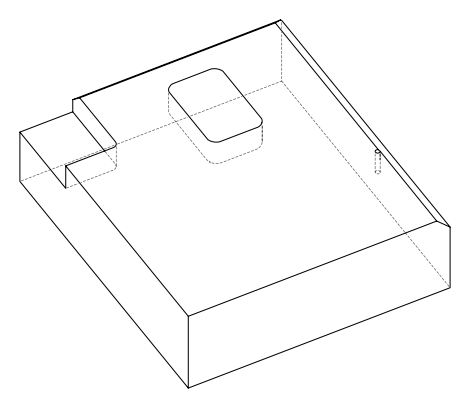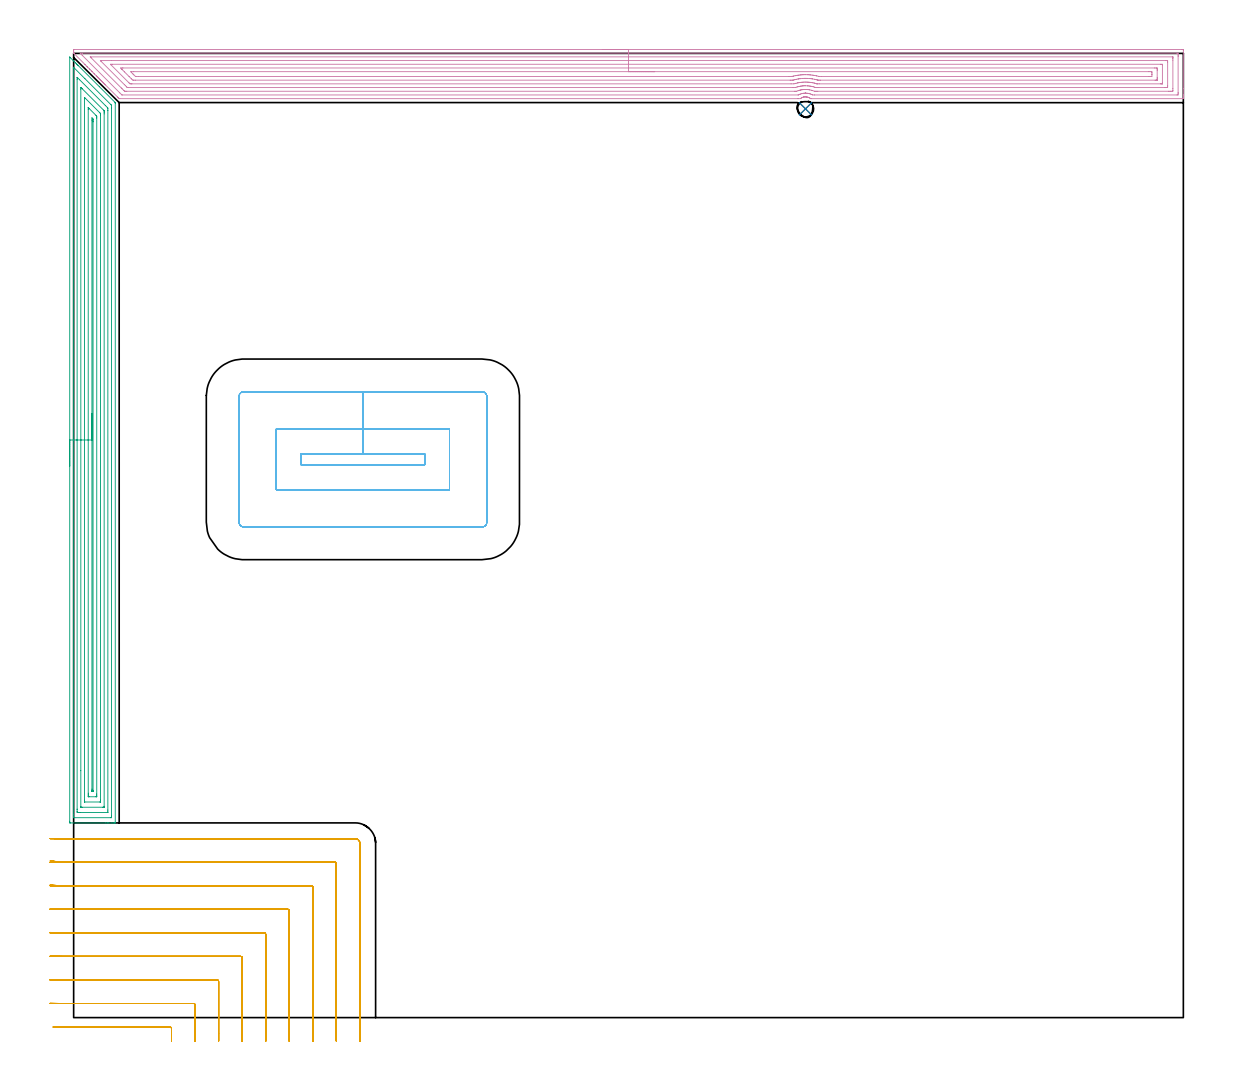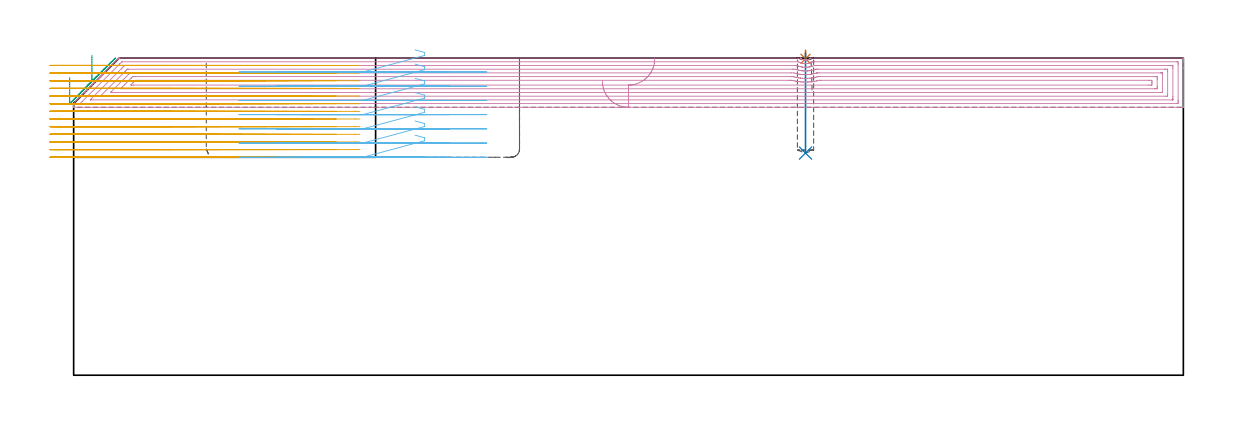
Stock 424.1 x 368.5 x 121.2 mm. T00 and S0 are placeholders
(PLAN: 6 operations, 4 tool changes, 81.3 min)
(1 SPOT_DRILL | STEP1POCKET | NXT0321_9005460120000 | 0.03 min | 1 mm3)
(2 DRILL_BLIND_HOLE_INTO_CENTER | STEP1POCKET | NXT0301_033 | 0.15 min | 1060 mm3)
(3 AREA_MILL | FG_CHAMFER_SURFACE | UGT0205_001 | 16.12 min | 45616 mm3)
(4 AREA_MILL_1 | FG_CHAMFER_SURFACE_1 | UGT0205_001 | 23.64 min | 73030 mm3)
(5 MILL_CORNER_NOTCH_RECTANGULAR | CORNER_NOTCH_RECTANGULAR | NXT0201_011 | Follow Part, ap 3, ae 75% | 32.07 min | 323770 mm3)
(6 MILL_RECTANGULAR_POCKET | POCKET_RECTANGULAR_STRAIGHT | NXT0201_007 | Follow Part, ap 6.25, ae 75% | 9.28 min | 340500 mm3)
(TOOL NXT0321_9005460120000 | NC Spot Drill, 142deg, 12mm, Carbide, Uncoated | D12 PA142 FL30 Z2)
(TOOL NXT0301_033 | Carbide Drill 6.2mm [860.1-0620-031A1-MM 2214] | D6.2 PA140 FL53 Z2)
(TOOL UGT0205_001 | Chamfer Mill 20 x 3 x 45 deg. | D20 FL50 Z2)
(TOOL NXT0201_011 | ENDMILL 12mm [2P460-1200-NA 1630] | D12 FL38 Z6)
(TOOL NXT0201_007 | ENDMILL 25mm [R216.25-25050GCK54P 1620] | D25 R3 FL54 Z5)
(OP 1 SPOT_DRILL)
G17 G21 G94 G90
T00 M6
G54
G17 G0 G90 X279.7 Y347.3 S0 M3
G43 Z131.2 H0
G94 G81 G98 Z120.933 F250. R124.2
G80
M5
M2
(OP 2 DRILL_BLIND_HOLE_INTO_CENTER)
G17 G21 G94 G90
T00 M6
G54
G17 G0 G90 X279.7 Y347.3 S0 M3
G43 Z131.2 H1
G94 G81 G98 Z84.9 F250. R123.2
G80
M5
M2
(OP 3 AREA_MILL)
G17 G21 G94 G90
T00 M6
G54
G17 G0 G90 X-1.5 Y210.75 S1061 M3
G43 Z131.2 H0
Z113.8
G94 G1 Y210.788 Z112.928 F250.
Y210.902 Z112.063
Y211.091 Z111.212
Y211.353 Z110.38
Y211.687 Z109.574
Y212.09 Z108.8
Y212.559 Z108.064
Y213.09 Z107.372
Y213.679 Z106.729
Y214.322 Z106.14
Y215.014 Z105.608
Y215.75 Z105.14
Y216.524 Z104.737
Y217.33 Z104.403
Y218.162 Z104.141
Y219.014 Z103.952
Y219.878 Z103.838
Y220.75 Z103.8
X-1.499 Y367.069 Z103.799
X-1.494 Y367.083 Z103.803
X-1.472 Y367.069 Z103.826
X-1.35 Y366.95 Z103.949
X-0.165 Y365.765 Z105.135
X0.191 Y365.411 Z105.487
X0.662 Y364.938 Z105.962
X0.916 Y364.685 Z106.214
X1.067 Y364.535 Z106.362
X1.212 Y364.389 Z106.51
X1.363 Y364.238 Z106.661
X1.505 Y364.097 Z106.801
X1.641 Y363.96 Z106.939
X1.81 Y363.791 Z107.108
X9.828 Y355.772 Z115.127
X15.758 Y349.841 Z121.057
X15.896 Y349.695 Z121.189
X15.9 Y349.487 Z121.2
Y74.58
X15.898 Y74.41 Z121.189
X15.751 Y74.403 Z121.043
X15.596 Y74.4 Z120.896
X15.353 Z120.653
X14.647 Z119.942
X13.418 Z118.715
X12.895 Z118.189
X12.28 Z117.575
X-1.123 Z104.174
X-1.388 Y74.404 Z103.909
X-1.492 Y74.41 Z103.806
X-1.499 Y74.517 Z103.799
X-1.5 Y75.027 Z103.8
Y220.75
X-0.086 Z105.214
X-0.085 Y362.732 Z105.215
X-0.083 Y362.897 Z105.217
X-0.079 Y363.125 Z105.221
X-0.075 Y363.214 Z105.225
X-0.019 Y363.16 Z105.281
X0.252 Y362.897 Z105.552
X4.303 Y358.847 Z109.603
X14.16 Y348.989 Z119.46
X14.357 Y348.79 Z119.657
X14.454 Y348.687 Z119.754
X14.476 Y348.662 Z119.776
X14.479 Y348.64 Z119.779
X14.482 Y348.593 Z119.782
X14.485 Y347.864 Z119.785
X14.486 Y347.699 Z119.786
X14.485 Y76.98 Z119.785
X14.484 Y76.815 Z119.784
X14.48 Y76.451 Z119.78
X14.479 Y76.414 Z119.779
X14.421 Y76.409 Z119.721
X14.313 Y76.404 Z119.613
X14.177 Y76.401 Z119.477
X0.159 Z105.459
X-0.022 Y76.406 Z105.278
X-0.055 Y76.41 Z105.245
X-0.079 Y76.417 Z105.221
X-0.08 Y76.458 Z105.22
X-0.084 Y76.649 Z105.216
X-0.085 Y76.815 Z105.215
X-0.086 Y77.545 Z105.214
Y220.75
X1.328 Z106.628
X1.329 Y358.607 Z106.629
X1.334 Y359.321 Z106.634
X1.335 Y359.338 Z106.635
X1.37 Y359.321 Z106.67
X1.505 Y359.191 Z106.805
X2.274 Y358.427 Z107.574
X12.108 Y348.593 Z117.408
X12.895 Y347.801 Z118.195
X12.992 Y347.699 Z118.292
X13.064 Y347.604 Z118.364
X13.067 Y347.523 Z118.367
X13.071 Y346.805 Z118.371
Y346.625
Y79.317
X13.068 Y78.603 Z118.368
X13.065 Y78.429 Z118.365
X13.063 Y78.41 Z118.363
X13.044 Y78.407 Z118.344
X12.994 Y78.403 Z118.294
X12.895 Y78.401 Z118.195
X2.381 Y78.4 Z107.681
X1.701 Y78.404 Z107.001
X1.505 Y78.41 Z106.805
X1.335 Y78.432 Z106.635
X1.332 Y78.603 Z106.632
X1.33 Y78.782 Z106.63
X1.329 Y79.497 Z106.629
X1.328 Y79.678 Z106.628
Y220.75
X2.743 Z108.043
Y354.851
X2.745 Y355.374 Z108.045
X2.747 Y355.45 Z108.047
X2.748 Y355.48 Z108.048
X2.856 Y355.383 Z108.156
X3.118 Y355.129 Z108.418
X3.257 Y354.993 Z108.557
X11.445 Y346.805 Z116.745
X11.549 Y346.696 Z116.849
X11.63 Y346.609 Z116.93
X11.65 Y346.571 Z116.95
X11.652 Y346.541 Z116.952
X11.656 Y346.281 Z116.956
X11.657 Y345.911 Z116.957
Y345.386
Y80.761
X11.655 Y80.585 Z116.955
X11.652 Y80.446 Z116.952
X11.65 Y80.41 Z116.95
X11.63 Y80.407 Z116.93
X11.576 Y80.404 Z116.876
X11.143 Y80.4 Z116.443
X3.257 Z108.557
X2.825 Y80.404 Z108.125
X2.773 Y80.407 Z108.073
X2.752 Y80.41 Z108.052
X2.749 Y80.424 Z108.049
X2.745 Y80.488 Z108.045
X2.744 Y80.548 Z108.044
X2.743 Y94.36 Z108.043
Y220.75
X4.157 Z109.457
X4.158 Y351.473 Z109.458
X4.159 Y351.572 Z109.459
X4.162 Y351.62 Z109.462
X4.163 Y351.627 Z109.463
X4.177 Y351.615 Z109.477
X4.284 Y351.513 Z109.584
X4.527 Y351.275 Z109.827
X9.891 Y345.911 Z115.191
X10.062 Y345.737 Z115.362
X10.198 Y345.594 Z115.498
X10.236 Y345.552 Z115.536
X10.238 Y345.529 Z115.538
X10.24 Y345.476 Z115.54
X10.243 Y345.041 Z115.543
Y83.073
X10.239 Y82.638 Z115.539
X10.236 Y82.423 Z115.536
X10.23 Y82.41 Z115.53
X10.202 Y82.406 Z115.502
X10.144 Y82.402 Z115.444
X10.05 Y82.4 Z115.35
X4.272 Y82.401 Z109.572
X4.219 Y82.402 Z109.519
X4.182 Y82.406 Z109.482
X4.165 Y82.41 Z109.465
X4.163 Y82.426 Z109.463
X4.16 Y82.633 Z109.46
X4.157 Y83.049 Z109.457
Y220.75
X5.571 Z110.871
Y347.126
X5.573 Y347.699 Z110.873
X5.574 Y347.759 Z110.874
X5.575 Z110.875
X5.585 Y347.755 Z110.885
X5.65 Y347.699 Z110.95
X5.886 Y347.466 Z111.186
X8.514 Y344.838 Z113.814
X8.689 Y344.66 Z113.989
X8.776 Y344.568 Z114.076
X8.817 Y344.524 Z114.117
X8.822 Y344.443 Z114.122
X8.826 Y344.123 Z114.126
X8.828 Y343.802 Z114.128
X8.829 Y85.434 Z114.129
X8.828 Y84.861 Z114.128
X8.826 Y84.544 Z114.126
X8.822 Y84.435 Z114.122
X8.819 Y84.409 Z114.119
X8.796 Y84.407 Z114.096
X8.74 Y84.404 Z114.04
X8.514 Y84.401 Z113.814
X5.886 Z111.186
X5.735 Y84.403 Z111.035
X5.615 Y84.407 Z110.915
X5.583 Y84.41 Z110.883
X5.578 Y84.45 Z110.878
X5.576 Y84.54 Z110.876
X5.572 Y84.861 Z110.872
X5.571 Y85.182 Z110.871
Y85.755
Y220.75
X6.985 Z112.285
Y343.001
X6.992 Y343.888 Z112.292
X7.209 Y343.681 Z112.509
X7.408 Y343.464 Z112.708
X7.411 Y343.229 Z112.711
X7.413 Y343.001 Z112.713
X7.414 Y342.563 Z112.714
X7.415 Y342.335 Z112.715
X7.414 Y86.878 Z112.714
X7.413 Y86.649 Z112.713
X7.409 Y86.431 Z112.709
X7.408 Y86.412 Z112.708
X7.394 Y86.408 Z112.694
X7.363 Y86.403 Z112.663
X7.322 Y86.401 Z112.622
X7.004 Y86.403 Z112.304
X6.996 Y86.409 Z112.296
X6.992 Y86.414 Z112.292
X6.988 Y86.649 Z112.288
X6.986 Y86.877 Z112.286
X6.985 Y87.315 Z112.285
Y220.75
Y221.622 Z112.323
Y222.487 Z112.437
Y223.338 Z112.626
Y224.17 Z112.888
Y224.976 Z113.222
Y225.75 Z113.625
Y226.486 Z114.094
Y227.178 Z114.625
Y227.821 Z115.214
Y228.41 Z115.857
Y228.942 Z116.55
Y229.41 Z117.285
Y229.813 Z118.059
Y230.147 Z118.865
Y230.409 Z119.697
Y230.598 Z120.549
Y230.712 Z121.414
Y230.75 Z122.285
G0 Z131.2
M5
M2
(OP 4 AREA_MILL_1)
G17 G21 G94 G90
T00 M6
G54
G17 G0 G90 X202.05 Y370. S1061 M3
G43 Z131.2 H0
Z112.4
G94 G1 X202.088 Z111.528 F250.
X202.202 Z110.664
X202.391 Z109.812
X202.653 Z108.98
X202.987 Z108.174
X203.39 Z107.4
X203.858 Z106.664
X204.39 Z105.972
X204.979 Z105.329
X205.622 Z104.74
X206.314 Z104.209
X207.05 Z103.74
X207.824 Z103.337
X208.63 Z103.003
X209.462 Z102.741
X210.314 Z102.552
X211.178 Z102.438
X212.05 Z102.4
X423.473
X423.837 Y369.996 Z102.402
X424.09 Y369.992 Z102.406
X424.1 Y369.736 Z102.662
Y355.012 Z117.383
Y352.617 Z119.778
Y351.904 Z120.496
Y351.625 Z120.774
X424.093 Y351.233 Z121.158
X424.09 Y351.203 Z121.188
X423.92 Y351.2 Z121.2
X281.779
X281.667 Y351.204 Z121.189
X281.613 Y351.237 Z121.159
X281.504 Y351.316 Z121.082
X281.302 Y351.45 Z120.95
X281.087 Y351.567 Z120.833
X280.867 Y351.666 Z120.733
X280.64 Y351.748 Z120.651
X280.408 Y351.811 Z120.584
X280.186 Y351.857 Z120.542
X280.113 Y351.866 Z120.533
X279.992 Y351.879 Z120.516
X279.964 Y351.882 Z120.514
X279.739 Y351.894 Z120.504
X279.545 Y351.888 Z120.508
X279.527 Z120.51
X279.514 Z120.509
X279.287 Y351.865 Z120.532
X279.062 Y351.825 Z120.571
X278.949 Y351.796 Z120.598
X278.863 Y351.777 Z120.621
X278.84 Y351.771 Z120.627
X278.714 Y351.73 Z120.669
X278.651 Y351.708 Z120.689
X278.621 Y351.699 Z120.7
X278.386 Y351.599 Z120.8
X278.158 Y351.481 Z120.919
X277.94 Y351.345 Z121.055
X277.777 Y351.229 Z121.171
X277.757 Y351.217 Z121.183
X277.736 Y351.207 Z121.193
X276.863 Y351.2 Z121.2
X17.612
X17.405 Y351.203 Z121.189
X17.324 Y351.274 Z121.123
X17.157 Y351.443 Z120.956
X17.125 Y351.475 Z120.925
X16.868 Y351.73 Z120.666
X16.805 Y351.793 Z120.603
X12.138 Y356.46 Z115.936
X12.032 Y356.568 Z115.832
X11.95 Y356.65 Z115.75
X11.842 Y356.756 Z115.64
X11.739 Y356.861 Z115.538
X11.652 Y356.948 Z115.452
X11.546 Y357.052 Z115.344
X11.445 Y357.155 Z115.245
X11.354 Y357.245 Z115.154
X11.251 Y357.347 Z115.049
X11.152 Y357.448 Z114.952
X11.056 Y357.543 Z114.856
X10.955 Y357.643 Z114.753
X10.858 Y357.741 Z114.658
X10.758 Y357.841 Z114.558
X10.659 Y357.939 Z114.457
X10.565 Y358.035 Z114.365
X10.46 Y358.139 Z114.26
X10.364 Y358.235 Z114.162
X10.271 Y358.328 Z114.071
X10.162 Y358.437 Z113.962
X10.068 Y358.53 Z113.866
X9.978 Y358.622 Z113.778
X9.864 Y358.735 Z113.664
X9.772 Y358.826 Z113.57
X9.685 Y358.915 Z113.484
X9.566 Y359.033 Z113.366
X9.477 Y359.122 Z113.275
X9.391 Y359.208 Z113.191
X9.268 Y359.331 Z113.068
X9.181 Y359.417 Z112.979
X9.098 Y359.502 Z112.897
X8.97 Y359.629 Z112.77
X8.885 Y359.713 Z112.683
X8.644 Y359.955 Z112.444
X7.998 Y360.6 Z111.796
X7.778 Y360.822 Z111.578
X7.111 Y361.487 Z110.909
X6.911 Y361.689 Z110.711
X6.884 Y361.715 Z110.684
X6.224 Y362.374 Z110.023
X6.044 Y362.556 Z109.844
X5.99 Y362.609 Z109.791
X5.337 Y363.261 Z109.136
X5.177 Y363.423 Z108.977
X5.096 Y363.503 Z108.897
X4.45 Y364.148 Z108.249
X4.31 Y364.29 Z108.11
X0.18 Y368.42 Z103.979
X0.022 Y368.583 Z103.816
X0.01 Y368.599 Z103.801
X0. Y369.296 Z103.103
Y369.645 Z102.755
X0.01 Y369.992 Z102.405
X0.09 Y370. Z102.4
X212.05
Y368.586 Z103.814
X421.683
X422.09 Y368.583 Z103.817
X422.097 Y368.175 Z104.225
X422.099 Y367.696 Z104.704
X422.1 Y367.285 Z105.115
X422.099 Y353.504 Z118.896
X422.098 Y353.095 Z119.305
X422.09 Y352.617 Z119.783
X421.688 Y352.614 Z119.786
X283.123
X282.454 Y352.617 Z119.783
X282.226 Y352.725 Z119.675
X282.023 Y352.818 Z119.582
X281.585 Y352.987 Z119.413
X281.333 Y353.068 Z119.332
X281.061 Y353.143 Z119.257
X280.734 Y353.211 Z119.189
X280.439 Y353.255 Z119.145
X280.095 Y353.288 Z119.112
X279.743 Y353.306 Z119.094
X279.693 Y353.308 Z119.092
X279.644 Y353.307 Z119.093
X279.594 Y353.306 Z119.094
X279.545 Y353.303 Z119.097
X279.208 Y353.28 Z119.12
X278.906 Y353.25 Z119.15
X278.828 Y353.24 Z119.16
X278.744 Y353.226 Z119.174
X278.651 Y353.206 Z119.194
X278.167 Y353.096 Z119.304
X277.757 Y352.967 Z119.433
X277.504 Y352.867 Z119.533
X276.948 Y352.617 Z119.783
X276.863 Y352.614 Z119.786
X18.508
X18.445 Y352.617 Z119.783
X17.612 Y353.438 Z118.962
X17.546 Y353.504 Z118.896
X3.309 Y367.741 Z104.659
X2.478 Y368.583 Z103.817
X3.306 Y368.586 Z103.814
X212.05
Y367.171 Z105.229
X419.897
X420.019 Y367.169 Z105.231
X420.062 Y367.167 Z105.233
X420.081 Y367.165 Z105.235
X420.09 Y367.143 Z105.257
X420.095 Y367.01 Z105.39
X420.098 Y366.809 Z105.591
X420.1 Y366.608 Z105.792
Y365.922 Z106.478
Y355.077 Z117.323
X420.095 Y354.391 Z118.009
X420.091 Y354.199 Z118.201
X420.071 Y354.035 Z118.365
X419.897 Y354.033 Z118.367
X419.367 Y354.03 Z118.37
X419.004 Y354.029 Z118.371
X418.475 Y354.028 Z118.372
X284.379 Y354.029 Z118.371
X284.014
X283.482 Y354.032 Z118.368
X283.12 Y354.036 Z118.364
X282.3 Y354.317 Z118.083
X282.226 Y354.341 Z118.059
X282.058 Y354.391 Z118.009
X281.333 Y354.56 Z117.84
X281.123 Y354.598 Z117.802
X280.749 Y354.652 Z117.748
X280.439 Y354.683 Z117.717
X280.123 Y354.704 Z117.696
X279.545 Y354.713 Z117.687
X279.233 Y354.7 Z117.7
X278.651 Y354.65 Z117.75
X278.419 Y354.62 Z117.78
X278.114 Y354.567 Z117.833
X277.757 Y354.492 Z117.908
X277.674 Y354.473 Z117.927
X277.349 Y354.391 Z118.009
X276.981 Y354.274 Z118.126
X276.863 Y354.233 Z118.167
X276.328 Y354.034 Z118.366
X275.969 Y354.032 Z118.368
X275.439 Y354.029 Z118.371
X20.294
X19.763 Y354.03 Z118.37
X19.583 Y354.033 Z118.367
X19.496 Y354.035 Z118.365
X19.4 Y354.11 Z118.29
X19.113 Y354.391 Z118.009
X18.506 Y354.993 Z117.407
X18.221 Y355.278 Z117.122
X6.69 Y366.809 Z105.591
X6.501 Y367.002 Z105.398
X6.378 Y367.13 Z105.27
X6.345 Y367.167 Z105.233
X6.355 Y367.168 Z105.232
X6.398 Y367.17 Z105.231
X6.52 Y367.171 Z105.229
X212.05
Y365.757 Z106.643
X417.382
X417.993 Y365.752 Z106.648
X418.059 Y365.75 Z106.65
X418.09 Y365.742 Z106.658
X418.092 Y365.692 Z106.708
X418.096 Y365.477 Z106.923
X418.1 Y365.045 Z107.355
Y356.174 Z116.226
X418.096 Y355.726 Z116.674
X418.092 Y355.507 Z116.893
X418.09 Y355.457 Z116.943
X418.046 Y355.45 Z116.95
X417.939 Y355.447 Z116.953
X417.216 Y355.443 Z116.957
X417.049
X284.742
X284.014 Y355.444 Z116.956
X283.846 Y355.445 Z116.955
X283.667 Y355.45 Z116.95
X283.573 Y355.457 Z116.943
X283.463 Y355.492 Z116.908
X283.12 Y355.601 Z116.799
X282.66 Y355.735 Z116.665
X282.226 Y355.84 Z116.56
X281.898 Y355.916 Z116.484
X281.512 Y355.987 Z116.413
X281.333 Y356.012 Z116.388
X280.933 Y356.061 Z116.339
X280.501 Y356.103 Z116.297
X280.439 Y356.106 Z116.294
X279.577 Y356.133 Z116.267
X279.545 Y356.132 Z116.268
X279.122 Y356.112 Z116.288
X278.73 Y356.086 Z116.314
X278.651 Y356.079 Z116.321
X278.266 Y356.038 Z116.362
X277.931 Y355.992 Z116.408
X277.757 Y355.961 Z116.439
X277.186 Y355.843 Z116.557
X276.863 Y355.766 Z116.634
X276.477 Y355.66 Z116.74
X275.969 Y355.502 Z116.898
X275.797 Y355.448 Z116.952
X275.075 Y355.444 Z116.956
X274.908 Y355.443 Z116.957
X21.021
X20.658 Y355.445 Z116.955
X20.567 Y355.447 Z116.953
X20.526 Y355.449 Z116.951
X20.473 Y355.487 Z116.913
X20.294 Y355.659 Z116.741
X19.784 Y356.165 Z116.235
X19.4 Y356.549 Z115.851
X10.46 Y365.488 Z106.912
X10.26 Y365.692 Z106.708
X10.223 Y365.734 Z106.666
X10.211 Y365.749 Z106.651
X10.214 Y365.751 Z106.649
X10.26 Y365.753 Z106.647
X10.46 Y365.756 Z106.644
X14.49 Y365.757 Z106.643
X212.05
Y364.343 Z108.057
X415.428 Y364.342 Z108.058
X415.624 Y364.341 Z108.059
X416.016 Y364.336 Z108.064
X416.091 Y364.329 Z108.071
X416.094 Y364.302 Z108.098
X416.097 Y364.243 Z108.157
X416.099 Y364.148 Z108.252
X416.1 Y357.272 Z115.128
X416.097 Y357.052 Z115.348
X416.092 Y356.886 Z115.514
X416.091 Y356.87 Z115.53
X416.055 Y356.864 Z115.536
X415.951 Y356.86 Z115.54
X415.821 Y356.858 Z115.542
X415.624 Y356.857 Z115.543
X415.428
X284.908
X284.209 Y356.858 Z115.542
X284.113 Y356.861 Z115.539
X284.066 Y356.864 Z115.536
X284.014 Y356.877 Z115.523
X283.404 Y357.052 Z115.348
X283.12 Y357.124 Z115.276
X283.024 Y357.147 Z115.253
X282.568 Y357.249 Z115.151
X282.226 Y357.316 Z115.084
X281.903 Y357.372 Z115.028
X281.333 Y357.448 Z114.952
X280.891 Y357.49 Z114.91
X280.439 Y357.518 Z114.882
X279.953 Y357.533 Z114.867
X279.545 Y357.542 Z114.858
X279.067 Y357.526 Z114.874
X278.651 Y357.498 Z114.902
X278.237 Y357.462 Z114.938
X277.757 Y357.409 Z114.991
X277.443 Y357.363 Z115.037
X276.863 Y357.251 Z115.149
X276.697 Y357.216 Z115.184
X275.994 Y357.052 Z115.348
X275.974 Y357.046 Z115.354
X275.265 Y356.863 Z115.537
X274.181 Y356.857 Z115.543
X22.278 Y356.858 Z115.542
X22.082 Y356.86 Z115.54
X21.886 Y356.864 Z115.536
X21.534 Y356.876 Z115.524
X21.351 Y357.052 Z115.348
X21.188 Y357.211 Z115.189
X14.251 Y364.148 Z108.252
X14.156 Y364.246 Z108.154
X14.1 Y364.306 Z108.094
X14.078 Y364.331 Z108.069
X14.145 Y364.336 Z108.064
X14.537 Y364.341 Z108.059
X14.734 Y364.343 Z108.057
X212.05
Y362.929 Z109.471
X413.081 Y362.928 Z109.472
X413.64 Y362.925 Z109.475
X413.982 Y362.922 Z109.478
X414.09 Y362.91 Z109.49
X414.096 Y362.808 Z109.592
X414.099 Y362.374 Z110.026
X414.1 Y361.917 Z110.483
Y359.256 Z113.144
X414.099 Y358.826 Z113.574
X414.097 Y358.372 Z114.028
X414.09 Y358.305 Z114.095
X414.085 Y358.278 Z114.122
X414.058 Y358.276 Z114.124
X413.919 Y358.274 Z114.126
X413.64 Y358.272 Z114.128
X413.305 Y358.271 Z114.129
X285.467 Y358.272 Z114.128
X284.908 Y358.275 Z114.125
X284.566 Y358.278 Z114.122
X284.425 Y358.293 Z114.107
X284.263 Y358.334 Z114.066
X284.014 Y358.396 Z114.004
X283.403 Y358.546 Z113.854
X283.12 Y358.608 Z113.792
X282.288 Y358.765 Z113.635
X282.226 Y358.774 Z113.626
X281.841 Y358.826 Z113.574
X281.333 Y358.88 Z113.52
X281.273 Y358.885 Z113.515
X280.439 Y358.936 Z113.464
X280.323 Y358.941 Z113.459
X279.545 Y358.956 Z113.444
X279.415 Y358.954 Z113.446
X278.651 Y358.922 Z113.478
X278.56 Y358.916 Z113.484
X277.757 Y358.847 Z113.553
X277.737 Y358.845 Z113.555
X277.564 Y358.826 Z113.574
X276.953 Y358.736 Z113.664
X276.863 Y358.72 Z113.68
X276.208 Y358.588 Z113.812
X275.969 Y358.535 Z113.865
X275.484 Y358.419 Z113.981
X275.075 Y358.32 Z114.08
X274.905 Y358.279 Z114.121
X274.735 Y358.276 Z114.124
X274.181 Y358.272 Z114.128
X273.846 Y358.271 Z114.129
X23.534 Y358.272 Z114.128
X22.976 Y358.275 Z114.125
X22.634 Y358.278 Z114.122
X22.082 Y358.77 Z113.63
X22.024 Y358.826 Z113.574
X21.188 Y359.66 Z112.74
X19.4 Y361.447 Z110.953
X18.506 Y362.342 Z110.058
X18.475 Y362.374 Z110.026
X17.954 Y362.922 Z109.478
X18.506 Y362.926 Z109.474
X18.842 Y362.928 Z109.472
X212.05 Y362.929 Z109.471
Y361.515 Z110.885
X410.93
X411.826 Y361.513 Z110.887
X411.852 Y361.511 Z110.889
X412.09 Y361.487 Z110.913
X412.096 Y361.244 Z111.156
X412.099 Y360.6 Z111.8
X412.098 Y360.355 Z112.045
X412.09 Y359.713 Z112.687
X411.876 Y359.689 Z112.711
X411.852 Y359.687 Z112.713
X410.986 Y359.685 Z112.715
X285.83
X284.933 Y359.688 Z112.712
X284.908 Y359.691 Z112.709
X284.771 Y359.713 Z112.687
X284.014 Y359.892 Z112.508
X283.781 Y359.945 Z112.455
X283.12 Y360.069 Z112.331
X282.683 Y360.146 Z112.254
X282.226 Y360.207 Z112.193
X281.666 Y360.269 Z112.131
X281.333 Y360.297 Z112.103
X280.703 Y360.338 Z112.062
X280.439 Y360.349 Z112.051
X279.779 Y360.367 Z112.033
X279.545 Y360.37 Z112.03
X278.904 Y360.348 Z112.052
X278.651 Y360.336 Z112.064
X278.065 Y360.294 Z112.106
X277.757 Y360.267 Z112.133
X277.25 Y360.216 Z112.184
X276.863 Y360.163 Z112.237
X276.467 Y360.106 Z112.294
X275.969 Y360.01 Z112.39
X275.72 Y359.96 Z112.44
X275.075 Y359.817 Z112.583
X274.989 Y359.798 Z112.602
X274.623 Y359.713 Z112.687
X274.207 Y359.687 Z112.713
X274.181 Y359.686 Z112.714
X273.315 Y359.685 Z112.715
X24.792
X23.896 Y359.687 Z112.713
X23.87 Y359.688 Z112.712
X23.596 Y359.713 Z112.687
X22.976 Y360.323 Z112.077
X22.698 Y360.6 Z111.8
X22.082 Y361.219 Z111.181
X21.822 Y361.487 Z110.913
X22.057 Y361.512 Z110.888
X22.082 Y361.513 Z110.887
X22.948 Y361.515 Z110.885
X212.05
X212.922 Z110.923
X213.786 Z111.037
X214.638 Z111.226
X215.47 Z111.488
X216.276 Z111.822
X217.05 Z112.225
X217.786 Z112.694
X218.478 Z113.225
X219.121 Z113.814
X219.71 Z114.457
X220.242 Z115.15
X220.71 Z115.885
X221.113 Z116.659
X221.447 Z117.465
X221.709 Z118.297
X221.898 Z119.149
X222.012 Z120.014
X222.05 Z120.885
G0 Z131.2
M5
M2
(OP 5 MILL_CORNER_NOTCH_RECTANGULAR)
G17 G21 G94 G90
T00 M6
G54
G17 G0 G90 X37.4 Y-9. S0 M3
G43 Z131.322 H1
Z118.397
G94 G1 Y-6. F250.
Y-4.194 F500.
G3 X36.806 Y-3.6 R0.6
G1 X-4.472
X-4.801 Y-3.599
X-7.801 Y-3.586 F250.
G0 Z131.322
X46.4 Y-9.
Z118.397
G1 Y-6.
Y4.805 F500.
G3 X45.805 Y5.4 R0.6
G1 X-4.472
G2 X-6. Y5.419 R63.
G1 X-8.999 Y5.491 F250.
G0 Z131.322
X55.4 Y-9.
Z118.397
G1 Y-6.
Y13.805 F500.
G3 X54.805 Y14.4 R0.6
G1 X-4.472
G2 X-6. Y14.422 R54.
G1 X-8.999 Y14.507 F250.
G0 Z131.322
X64.4 Y-9.
Z118.397
G1 Y-6.
Y22.805 F500.
G3 X63.805 Y23.4 R0.6
G1 X-4.472
G2 X-6. Y23.426 R45.
G1 X-8.998 Y23.528 F250.
G0 Z131.322
X73.4 Y-9.
Z118.397
G1 Y-6.
Y31.804 F500.
G3 X72.805 Y32.4 R0.6
G1 X-4.472
G2 X-6. Y32.432 R36.
G1 X-8.997 Y32.56 F250.
G0 Z131.322
X82.4 Y-9.
Z118.397
G1 Y-6.
Y40.804 F500.
G3 X81.804 Y41.4 R0.6
G1 X-4.472
G2 X-6. Y41.443 R27.
G1 X-8.995 Y41.613 F250.
G0 Z131.322
X91.4 Y-9.
Z118.397
G1 Y-6.
Y49.804 F500.
G3 X90.804 Y50.4 R0.6
G1 X-4.472
G2 X-6. Y50.465 R18.
G1 X-8.989 Y50.72 F250.
G0 Z131.322
X100.4 Y-9.
Z118.397
G1 Y-6.
Y58.804 F500.
G3 X99.804 Y59.4 R0.6
G1 X-4.472
G2 X-6. Y59.531 R9.
G1 X-8.956 Y60.04 F250.
G0 Z131.322
X109.4 Y-9.
Z118.397
G1 Y-6.
Y66.6 F500.
G3 X107.6 Y68.4 R1.8
G1 X-4.472
X-7.472 F250.
G0 Z131.322
X37.4 Y-9.
Z115.472
G1 Y-6.
Y-4.194 F500.
G3 X36.806 Y-3.6 R0.6
G1 X-4.472
X-4.801 Y-3.599
X-7.801 Y-3.586 F250.
G0 Z131.322
X46.4 Y-9.
Z115.472
G1 Y-6.
Y4.805 F500.
G3 X45.805 Y5.4 R0.6
G1 X-4.472
G2 X-6. Y5.419 R63.
G1 X-8.999 Y5.491 F250.
G0 Z131.322
X55.4 Y-9.
Z115.472
G1 Y-6.
Y13.805 F500.
G3 X54.805 Y14.4 R0.6
G1 X-4.472
G2 X-6. Y14.422 R54.
G1 X-8.999 Y14.507 F250.
G0 Z131.322
X64.4 Y-9.
Z115.472
G1 Y-6.
Y22.805 F500.
G3 X63.805 Y23.4 R0.6
G1 X-4.472
G2 X-6. Y23.426 R45.
G1 X-8.998 Y23.528 F250.
G0 Z131.322
X73.4 Y-9.
Z115.472
G1 Y-6.
Y31.804 F500.
G3 X72.805 Y32.4 R0.6
G1 X-4.472
G2 X-6. Y32.432 R36.
G1 X-8.997 Y32.56 F250.
G0 Z131.322
X82.4 Y-9.
Z115.472
G1 Y-6.
Y40.804 F500.
G3 X81.804 Y41.4 R0.6
G1 X-4.472
G2 X-6. Y41.443 R27.
G1 X-8.995 Y41.613 F250.
G0 Z131.322
X91.4 Y-9.
Z115.472
G1 Y-6.
Y49.804 F500.
G3 X90.804 Y50.4 R0.6
G1 X-4.472
G2 X-6. Y50.465 R18.
G1 X-8.989 Y50.72 F250.
G0 Z131.322
X100.4 Y-9.
Z115.472
G1 Y-6.
Y58.804 F500.
G3 X99.804 Y59.4 R0.6
G1 X-4.472
G2 X-6. Y59.531 R9.
G1 X-8.956 Y60.04 F250.
G0 Z131.322
X109.4 Y-9.
Z115.472
G1 Y-6.
Y66.6 F500.
G3 X107.6 Y68.4 R1.8
G1 X-4.472
X-7.472 F250.
G0 Z131.322
X37.4 Y-9.
Z112.547
G1 Y-6.
Y-4.194 F500.
G3 X36.806 Y-3.6 R0.6
G1 X-4.541
X-4.8
X-7.8 Y-3.589 F250.
G0 Z131.322
X46.4 Y-9.
Z112.547
G1 Y-6.
Y4.805 F500.
G3 X45.805 Y5.4 R0.6
G1 X-4.541
G2 X-6. Y5.417 R63.
G1 X-8.999 Y5.486 F250.
G0 Z131.322
X55.4 Y-9.
Z112.547
G1 Y-6.
Y13.805 F500.
G3 X54.805 Y14.4 R0.6
G1 X-4.541
G2 X-6. Y14.42 R54.
G1 X-8.999 Y14.501 F250.
G0 Z131.322
X64.4 Y-9.
Z112.547
G1 Y-6.
Y22.805 F500.
G3 X63.805 Y23.4 R0.6
G1 X-4.541
G2 X-6. Y23.424 R45.
G1 X-8.998 Y23.521 F250.
G0 Z131.322
X73.4 Y-9.
Z112.547
G1 Y-6.
Y31.804 F500.
G3 X72.804 Y32.4 R0.6
G1 X-4.541
G2 X-6. Y32.43 R36.
G1 X-8.998 Y32.551 F250.
G0 Z131.322
X82.4 Y-9.
Z112.547
G1 Y-6.
Y40.804 F500.
G3 X81.804 Y41.4 R0.6
G1 X-4.541
G2 X-6. Y41.439 R27.
G1 X-8.996 Y41.602 F250.
G0 Z131.322
X91.4 Y-9.
Z112.547
G1 Y-6.
Y49.804 F500.
G3 X90.804 Y50.4 R0.6
G1 X-4.541
G2 X-6. Y50.459 R18.
G1 X-8.99 Y50.702 F250.
G0 Z131.322
X100.4 Y-9.
Z112.547
G1 Y-6.
Y58.804 F500.
G3 X99.804 Y59.4 R0.6
G1 X-4.541
G2 X-6. Y59.519 R9.
G1 X-8.96 Y60.006 F250.
G0 Z131.322
X109.4 Y-9.
Z112.547
G1 Y-6.
Y66.6 F500.
G3 X107.6 Y68.4 R1.8
G1 X-4.541
X-7.541 F250.
G0 Z131.322
X37.4 Y-9.
Z109.623
G1 Y-6.
Y-4.194 F500.
G3 X36.806 Y-3.6 R0.6
G1 X-4.8
X-7.8 F250.
G0 Z131.322
X46.4 Y-9.
Z109.623
G1 Y-6.
Y4.805 F500.
G3 X45.805 Y5.4 R0.6
G1 X-5.881
X-6.
X-9. Y5.406 F250.
G0 Z131.322
X55.4 Y-9.
Z109.623
G1 Y-6.
Y13.805 F500.
G3 X54.805 Y14.4 R0.6
G1 X-5.881
X-6.
X-9. Y14.407 F250.
G0 Z131.322
X64.4 Y-9.
Z109.623
G1 Y-6.
Y22.805 F500.
G3 X63.805 Y23.4 R0.6
G1 X-5.881
X-6.
X-9. Y23.408 F250.
G0 Z131.322
X73.4 Y-9.
Z109.623
G1 Y-6.
Y31.804 F500.
G3 X72.804 Y32.4 R0.6
G1 X-5.881
X-6.
X-9. Y32.41 F250.
G0 Z131.322
X82.4 Y-9.
Z109.623
G1 Y-6.
Y40.804 F500.
G3 X81.804 Y41.4 R0.6
G1 X-5.881
X-6.
X-9. Y41.414 F250.
G0 Z131.322
X91.4 Y-9.
Z109.623
G1 Y-6.
Y49.804 F500.
G3 X90.804 Y50.4 R0.6
G1 X-5.881
X-6.
X-9. Y50.42 F250.
G0 Z131.322
X100.4 Y-9.
Z109.623
G1 Y-6.
Y58.804 F500.
G3 X99.804 Y59.4 R0.6
G1 X-5.881
X-6. Y59.401
X-9. Y59.441 F250.
G0 Z131.322
X109.4 Y-9.
Z109.623
G1 Y-6.
Y66.6 F500.
G3 X107.6 Y68.4 R1.8
G1 X-5.881
X-8.881 F250.
G0 Z131.322
X37.4 Y-9.
Z106.698
G1 Y-6.
Y-4.194 F500.
G3 X36.806 Y-3.6 R0.6
G1 X-4.8
X-7.8 F250.
G0 Z131.322
X46.4 Y-9.
Z106.698
G1 Y-6.
Y4.805 F500.
G3 X45.805 Y5.4 R0.6
G1 X-6.
X-9. F250.
G0 Z131.322
X55.4 Y-9.
Z106.698
G1 Y-6.
Y13.805 F500.
G3 X54.805 Y14.4 R0.6
G1 X-6.
X-9. F250.
G0 Z131.322
X64.4 Y-9.
Z106.698
G1 Y-6.
Y22.805 F500.
G3 X63.805 Y23.4 R0.6
G1 X-6.
X-9. F250.
G0 Z131.322
X73.4 Y-9.
Z106.698
G1 Y-6.
Y31.804 F500.
G3 X72.804 Y32.4 R0.6
G1 X-6.
X-9. F250.
G0 Z131.322
X82.4 Y-9.
Z106.698
G1 Y-6.
Y40.804 F500.
G3 X81.804 Y41.4 R0.6
G1 X-6.
X-9. F250.
G0 Z131.322
X91.4 Y-9.
Z106.698
G1 Y-6.
Y49.804 F500.
G3 X90.804 Y50.4 R0.6
G1 X-6.
X-9. F250.
G0 Z131.322
X100.4 Y-9.
Z106.698
G1 Y-6.
Y58.804 F500.
G3 X99.804 Y59.4 R0.6
G1 X-6.
X-9. F250.
G0 Z131.322
X109.4 Y-9.
Z106.698
G1 Y-6.
Y66.6 F500.
G3 X107.6 Y68.4 R1.8
G1 X-6.
X-9. F250.
G0 Z131.322
X37.4 Y-9.
Z103.773
G1 Y-6.
Y-4.194 F500.
G3 X36.806 Y-3.6 R0.6
G1 X-4.8
X-7.8 F250.
G0 Z131.322
X46.4 Y-9.
Z103.773
G1 Y-6.
Y4.805 F500.
G3 X45.805 Y5.4 R0.6
G1 X-6.
X-9. F250.
G0 Z131.322
X55.4 Y-9.
Z103.773
G1 Y-6.
Y13.805 F500.
G3 X54.805 Y14.4 R0.6
G1 X-6.
X-9. F250.
G0 Z131.322
X64.4 Y-9.
Z103.773
G1 Y-6.
Y22.805 F500.
G3 X63.805 Y23.4 R0.6
G1 X-6.
X-9. F250.
G0 Z131.322
X73.4 Y-9.
Z103.773
G1 Y-6.
Y31.804 F500.
G3 X72.804 Y32.4 R0.6
G1 X-6.
X-9. F250.
G0 Z131.322
X82.4 Y-9.
Z103.773
G1 Y-6.
Y40.804 F500.
G3 X81.804 Y41.4 R0.6
G1 X-6.
X-9. F250.
G0 Z131.322
X91.4 Y-9.
Z103.773
G1 Y-6.
Y49.804 F500.
G3 X90.804 Y50.4 R0.6
G1 X-6.
X-9. F250.
G0 Z131.322
X100.4 Y-9.
Z103.773
G1 Y-6.
Y58.804 F500.
G3 X99.804 Y59.4 R0.6
G1 X-6.
X-9. F250.
G0 Z131.322
X109.4 Y-9.
Z103.773
G1 Y-6.
Y66.6 F500.
G3 X107.6 Y68.4 R1.8
G1 X-6.
X-9. F250.
G0 Z131.322
X37.4 Y-9.
Z100.848
G1 Y-6.
Y-4.194 F500.
G3 X36.806 Y-3.6 R0.6
G1 X-4.8
X-7.8 F250.
G0 Z131.322
X46.4 Y-9.
Z100.848
G1 Y-6.
Y4.805 F500.
G3 X45.805 Y5.4 R0.6
G1 X-6.
X-9. F250.
G0 Z131.322
X55.4 Y-9.
Z100.848
G1 Y-6.
Y13.805 F500.
G3 X54.805 Y14.4 R0.6
G1 X-6.
X-9. F250.
G0 Z131.322
X64.4 Y-9.
Z100.848
G1 Y-6.
Y22.805 F500.
G3 X63.805 Y23.4 R0.6
G1 X-6.
X-9. F250.
G0 Z131.322
X73.4 Y-9.
Z100.848
G1 Y-6.
Y31.804 F500.
G3 X72.804 Y32.4 R0.6
G1 X-6.
X-9. F250.
G0 Z131.322
X82.4 Y-9.
Z100.848
G1 Y-6.
Y40.804 F500.
G3 X81.804 Y41.4 R0.6
G1 X-6.
X-9. F250.
G0 Z131.322
X91.4 Y-9.
Z100.848
G1 Y-6.
Y49.804 F500.
G3 X90.804 Y50.4 R0.6
G1 X-6.
X-9. F250.
G0 Z131.322
X100.4 Y-9.
Z100.848
G1 Y-6.
Y58.804 F500.
G3 X99.804 Y59.4 R0.6
G1 X-6.
X-9. F250.
G0 Z131.322
X109.4 Y-9.
Z100.848
G1 Y-6.
Y66.6 F500.
G3 X107.6 Y68.4 R1.8
G1 X-6.
X-9. F250.
G0 Z131.322
X37.4 Y-9.
Z97.924
G1 Y-6.
Y-4.194 F500.
G3 X36.806 Y-3.6 R0.6
G1 X-4.8
X-7.8 F250.
G0 Z131.322
X46.4 Y-9.
Z97.924
G1 Y-6.
Y4.805 F500.
G3 X45.805 Y5.4 R0.6
G1 X-6.
X-9. F250.
G0 Z131.322
X55.4 Y-9.
Z97.924
G1 Y-6.
Y13.805 F500.
G3 X54.805 Y14.4 R0.6
G1 X-6.
X-9. F250.
G0 Z131.322
X64.4 Y-9.
Z97.924
G1 Y-6.
Y22.805 F500.
G3 X63.805 Y23.4 R0.6
G1 X-6.
X-9. F250.
G0 Z131.322
X73.4 Y-9.
Z97.924
G1 Y-6.
Y31.804 F500.
G3 X72.804 Y32.4 R0.6
G1 X-6.
X-9. F250.
G0 Z131.322
X82.4 Y-9.
Z97.924
G1 Y-6.
Y40.804 F500.
G3 X81.804 Y41.4 R0.6
G1 X-6.
X-9. F250.
G0 Z131.322
X91.4 Y-9.
Z97.924
G1 Y-6.
Y49.804 F500.
G3 X90.804 Y50.4 R0.6
G1 X-6.
X-9. F250.
G0 Z131.322
X100.4 Y-9.
Z97.924
G1 Y-6.
Y58.804 F500.
G3 X99.804 Y59.4 R0.6
G1 X-6.
X-9. F250.
G0 Z131.322
X109.4 Y-9.
Z97.924
G1 Y-6.
Y66.6 F500.
G3 X107.6 Y68.4 R1.8
G1 X-6.
X-9. F250.
G0 Z131.322
X37.4 Y-9.
Z94.999
G1 Y-6.
Y-4.194 F500.
G3 X36.806 Y-3.6 R0.6
G1 X-4.8
X-7.8 F250.
G0 Z131.322
X46.4 Y-9.
Z94.999
G1 Y-6.
Y4.805 F500.
G3 X45.805 Y5.4 R0.6
G1 X-6.
X-9. F250.
G0 Z131.322
X55.4 Y-9.
Z94.999
G1 Y-6.
Y13.805 F500.
G3 X54.805 Y14.4 R0.6
G1 X-6.
X-9. F250.
G0 Z131.322
X64.4 Y-9.
Z94.999
G1 Y-6.
Y22.805 F500.
G3 X63.805 Y23.4 R0.6
G1 X-6.
X-9. F250.
G0 Z131.322
X73.4 Y-9.
Z94.999
G1 Y-6.
Y31.804 F500.
G3 X72.804 Y32.4 R0.6
G1 X-6.
X-9. F250.
G0 Z131.322
X82.4 Y-9.
Z94.999
G1 Y-6.
Y40.804 F500.
G3 X81.804 Y41.4 R0.6
G1 X-6.
X-9. F250.
G0 Z131.322
X91.4 Y-9.
Z94.999
G1 Y-6.
Y49.804 F500.
G3 X90.804 Y50.4 R0.6
G1 X-6.
X-9. F250.
G0 Z131.322
X100.4 Y-9.
Z94.999
G1 Y-6.
Y58.804 F500.
G3 X99.804 Y59.4 R0.6
G1 X-6.
X-9. F250.
G0 Z131.322
X109.4 Y-9.
Z94.999
G1 Y-6.
Y66.6 F500.
G3 X107.6 Y68.4 R1.8
G1 X-6.
X-9. F250.
G0 Z131.322
X37.4 Y-9.
Z92.074
G1 Y-6.
Y-4.194 F500.
G3 X36.806 Y-3.6 R0.6
G1 X-4.8
X-7.8 F250.
G0 Z131.322
X46.4 Y-9.
Z92.074
G1 Y-6.
Y4.805 F500.
G3 X45.805 Y5.4 R0.6
G1 X-6.
X-9. F250.
G0 Z131.322
X55.4 Y-9.
Z92.074
G1 Y-6.
Y13.805 F500.
G3 X54.805 Y14.4 R0.6
G1 X-6.
X-9. F250.
G0 Z131.322
X64.4 Y-9.
Z92.074
G1 Y-6.
Y22.805 F500.
G3 X63.805 Y23.4 R0.6
G1 X-6.
X-9. F250.
G0 Z131.322
X73.4 Y-9.
Z92.074
G1 Y-6.
Y31.804 F500.
G3 X72.804 Y32.4 R0.6
G1 X-6.
X-9. F250.
G0 Z131.322
X82.4 Y-9.
Z92.074
G1 Y-6.
Y40.804 F500.
G3 X81.804 Y41.4 R0.6
G1 X-6.
X-9. F250.
G0 Z131.322
X91.4 Y-9.
Z92.074
G1 Y-6.
Y49.804 F500.
G3 X90.804 Y50.4 R0.6
G1 X-6.
X-9. F250.
G0 Z131.322
X100.4 Y-9.
Z92.074
G1 Y-6.
Y58.804 F500.
G3 X99.804 Y59.4 R0.6
G1 X-6.
X-9. F250.
G0 Z131.322
X109.4 Y-9.
Z92.074
G1 Y-6.
Y66.6 F500.
G3 X107.6 Y68.4 R1.8
G1 X-6.
X-9. F250.
G0 Z131.322
X37.4 Y-9.
Z89.149
G1 Y-6.
Y-4.194 F500.
G3 X36.806 Y-3.6 R0.6
G1 X-4.8
X-7.8 F250.
G0 Z131.322
X46.4 Y-9.
Z89.149
G1 Y-6.
Y4.805 F500.
G3 X45.805 Y5.4 R0.6
G1 X-6.
X-9. F250.
G0 Z131.322
X55.4 Y-9.
Z89.149
G1 Y-6.
Y13.805 F500.
G3 X54.805 Y14.4 R0.6
G1 X-6.
X-9. F250.
G0 Z131.322
X64.4 Y-9.
Z89.149
G1 Y-6.
Y22.805 F500.
G3 X63.805 Y23.4 R0.6
G1 X-6.
X-9. F250.
G0 Z131.322
X73.4 Y-9.
Z89.149
G1 Y-6.
Y31.804 F500.
G3 X72.804 Y32.4 R0.6
G1 X-6.
X-9. F250.
G0 Z131.322
X82.4 Y-9.
Z89.149
G1 Y-6.
Y40.804 F500.
G3 X81.804 Y41.4 R0.6
G1 X-6.
X-9. F250.
G0 Z131.322
X91.4 Y-9.
Z89.149
G1 Y-6.
Y49.804 F500.
G3 X90.804 Y50.4 R0.6
G1 X-6.
X-9. F250.
G0 Z131.322
X100.4 Y-9.
Z89.149
G1 Y-6.
Y58.804 F500.
G3 X99.804 Y59.4 R0.6
G1 X-6.
X-9. F250.
G0 Z131.322
X109.4 Y-9.
Z89.149
G1 Y-6.
Y66.6 F500.
G3 X107.6 Y68.4 R1.8
G1 X-6.
X-9. F250.
G0 Z131.322
X37.4 Y-9.
Z86.225
G1 Y-6.
Y-4.194 F500.
G3 X36.806 Y-3.6 R0.6
G1 X-4.8
X-7.8 F250.
G0 Z131.322
X46.4 Y-9.
Z86.225
G1 Y-6.
Y4.805 F500.
G3 X45.805 Y5.4 R0.6
G1 X-6.
X-9. F250.
G0 Z131.322
X55.4 Y-9.
Z86.225
G1 Y-6.
Y13.805 F500.
G3 X54.805 Y14.4 R0.6
G1 X-6.
X-9. F250.
G0 Z131.322
X64.4 Y-9.
Z86.225
G1 Y-6.
Y22.805 F500.
G3 X63.805 Y23.4 R0.6
G1 X-6.
X-9. F250.
G0 Z131.322
X73.4 Y-9.
Z86.225
G1 Y-6.
Y31.804 F500.
G3 X72.804 Y32.4 R0.6
G1 X-6.
X-9. F250.
G0 Z131.322
X82.4 Y-9.
Z86.225
G1 Y-6.
Y40.804 F500.
G3 X81.804 Y41.4 R0.6
G1 X-6.
X-9. F250.
G0 Z131.322
X91.4 Y-9.
Z86.225
G1 Y-6.
Y49.804 F500.
G3 X90.804 Y50.4 R0.6
G1 X-6.
X-9. F250.
G0 Z131.322
X100.4 Y-9.
Z86.225
G1 Y-6.
Y58.804 F500.
G3 X99.804 Y59.4 R0.6
G1 X-6.
X-9. F250.
G0 Z131.322
X109.4 Y-9.
Z86.225
G1 Y-6.
Y66.6 F500.
G3 X107.6 Y68.4 R1.8
G1 X-6.
X-9. F250.
G0 Z131.322
X37.4 Y-9.
Z83.3
G1 Y-6.
Y-4.194 F500.
G3 X36.806 Y-3.6 R0.6
G1 X-4.8
X-7.8 F250.
G0 Z131.322
X46.4 Y-9.
Z83.3
G1 Y-6.
Y4.805 F500.
G3 X45.805 Y5.4 R0.6
G1 X-6.
X-9. F250.
G0 Z131.322
X55.4 Y-9.
Z83.3
G1 Y-6.
Y13.805 F500.
G3 X54.805 Y14.4 R0.6
G1 X-6.
X-9. F250.
G0 Z131.322
X64.4 Y-9.
Z83.3
G1 Y-6.
Y22.805 F500.
G3 X63.805 Y23.4 R0.6
G1 X-6.
X-9. F250.
G0 Z131.322
X73.4 Y-9.
Z83.3
G1 Y-6.
Y31.804 F500.
G3 X72.804 Y32.4 R0.6
G1 X-6.
X-9. F250.
G0 Z131.322
X82.4 Y-9.
Z83.3
G1 Y-6.
Y40.804 F500.
G3 X81.804 Y41.4 R0.6
G1 X-6.
X-9. F250.
G0 Z131.322
X91.4 Y-9.
Z83.3
G1 Y-6.
Y49.804 F500.
G3 X90.804 Y50.4 R0.6
G1 X-6.
X-9. F250.
G0 Z131.322
X100.4 Y-9.
Z83.3
G1 Y-6.
Y58.804 F500.
G3 X99.804 Y59.4 R0.6
G1 X-6.
X-9. F250.
G0 Z131.322
X109.4 Y-9.
Z83.3
G1 Y-6.
Y66.6 F500.
G3 X107.6 Y68.4 R1.8
G1 X-6.
X-9. F250.
G0 Z131.322
M5
M2
(OP 6 MILL_RECTANGULAR_POCKET)
G17 G21 G94 G90
T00 M6
G54
G17 G0 G90 X130.483 Y211.25 S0 M3
G43 Z131.322 H1
Z124.322
G94 G1 X134.15 Z123.339 F250.
Y215.45 Z122.214
X110.55 Z115.89
X86.95 F500.
Y211.25
X134.15
Y215.45
X110.55
Y224.95
X77.45
Y201.75
X143.65
Y224.95
X110.55
Y239.2
X65.
G3 X63.2 Y237.4 R1.8
G1 Y189.3
G3 X65. Y187.5 R1.8
G1 X156.1
G3 X157.9 Y189.3 R1.8
G1 Y237.4
G3 X156.1 Y239.2 R1.8
G1 X110.55
X109.55
G0 X130.483 Y211.25 Z118.89
G1 X134.15 Z117.907 F250.
Y215.45 Z116.782
X110.55 Z110.458
X86.95 F500.
Y211.25
X134.15
Y215.45
X110.55
Y224.95
X77.45
Y201.75
X143.65
Y224.95
X110.55
Y239.2
X65.
G3 X63.2 Y237.4 R1.8
G1 Y189.3
G3 X65. Y187.5 R1.8
G1 X156.1
G3 X157.9 Y189.3 R1.8
G1 Y237.4
G3 X156.1 Y239.2 R1.8
G1 X110.55
X109.55
G0 X130.483 Y211.25 Z113.458
G1 X134.15 Z112.476 F250.
Y215.45 Z111.35
X110.55 Z105.027
X86.95 F500.
Y211.25
X134.15
Y215.45
X110.55
Y224.95
X77.45
Y201.75
X143.65
Y224.95
X110.55
Y239.2
X65.
G3 X63.2 Y237.4 R1.8
G1 Y189.3
G3 X65. Y187.5 R1.8
G1 X156.1
G3 X157.9 Y189.3 R1.8
G1 Y237.4
G3 X156.1 Y239.2 R1.8
G1 X110.55
X109.55
G0 X130.483 Y211.25 Z108.027
G1 X134.15 Z107.044 F250.
Y215.45 Z105.919
X110.55 Z99.595
X86.95 F500.
Y211.25
X134.15
Y215.45
X110.55
Y224.95
X77.45
Y201.75
X143.65
Y224.95
X110.55
Y239.2
X65.
G3 X63.2 Y237.4 R1.8
G1 Y189.3
G3 X65. Y187.5 R1.8
G1 X156.1
G3 X157.9 Y189.3 R1.8
G1 Y237.4
G3 X156.1 Y239.2 R1.8
G1 X110.55
X109.55
G0 X130.483 Y211.25 Z102.595
G1 X134.15 Z101.612 F250.
Y215.45 Z100.487
X110.55 Z94.163
X86.95 F500.
Y211.25
X134.15
Y215.45
X110.55
Y224.95
X77.45
Y201.75
X143.65
Y224.95
X110.55
Y239.2
X65.
G3 X63.2 Y237.4 R1.8
G1 Y189.3
G3 X65. Y187.5 R1.8
G1 X156.1
G3 X157.9 Y189.3 R1.8
G1 Y237.4
G3 X156.1 Y239.2 R1.8
G1 X110.55
X109.55
G0 X130.483 Y211.25 Z97.163
G1 X134.15 Z96.181 F250.
Y215.45 Z95.055
X110.55 Z88.732
X86.95 F500.
Y211.25
X134.15
Y215.45
X110.55
Y224.95
X77.45
Y201.75
X143.65
Y224.95
X110.55
Y239.2
X65.
G3 X63.2 Y237.4 R1.8
G1 Y189.3
G3 X65. Y187.5 R1.8
G1 X156.1
G3 X157.9 Y189.3 R1.8
G1 Y237.4
G3 X156.1 Y239.2 R1.8
G1 X110.55
X109.55
G0 X130.483 Y211.25 Z91.732
G1 X134.15 Z90.749 F250.
Y215.45 Z89.624
X110.55 Z83.3
X86.95 F500.
Y211.25
X134.15
Y215.45
X110.55
Y224.95
X77.45
Y201.75
X143.65
Y224.95
X110.55
Y239.2
X65.
G3 X63.2 Y237.4 R1.8
G1 Y189.3
G3 X65. Y187.5 R1.8
G1 X156.1
G3 X157.9 Y189.3 R1.8
G1 Y237.4
G3 X156.1 Y239.2 R1.8
G1 X110.55
X109.55
G0 Z131.322
M5
M2
